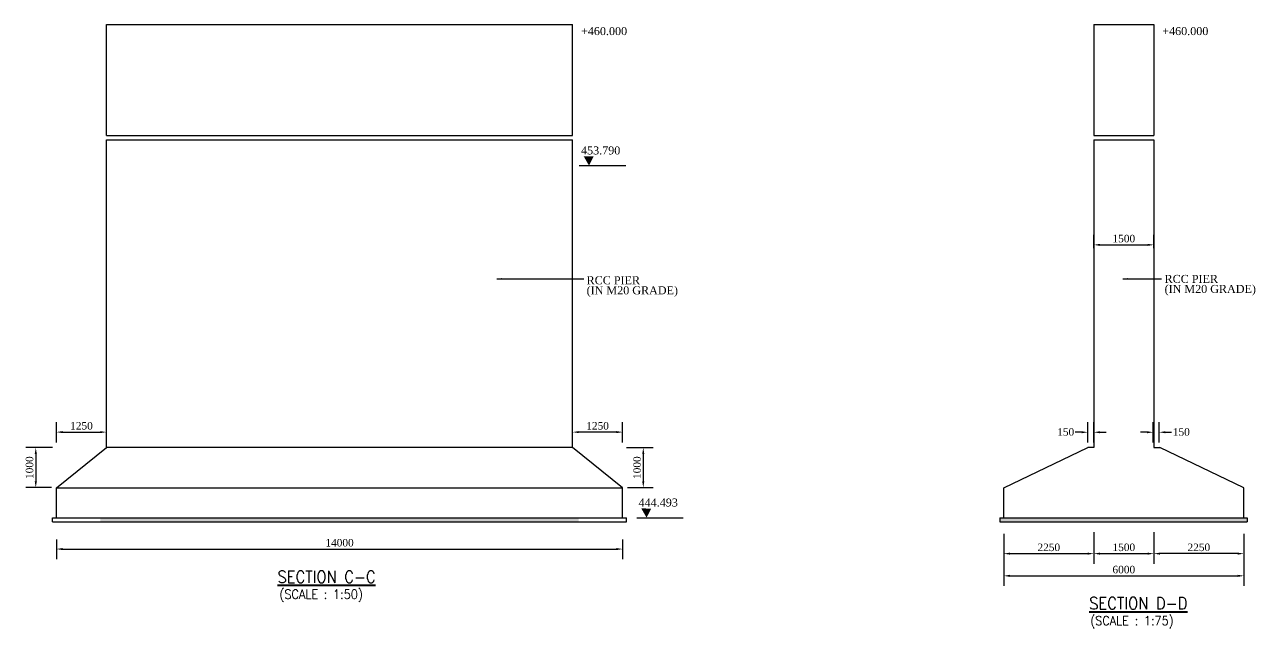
# Model space of a CAD drawing. Header units: inches. Extents: x -400915 to 515323, y 79868 to 577806.
# Drawn here: x 288047 to 318808, y 317107 to 332193 of the extents above; entities that cross this region are included whole.
import ezdxf

# ---------------------------------------------------------------- set-up
doc = ezdxf.new("R2010")
doc.units = ezdxf.units.IN
doc.header["$LTSCALE"] = 0.315
doc.header["$MEASUREMENT"] = 0
doc.layers.get('0').update_dxf_attribs({"color": 9})
for name, color, linetype, lineweight in [('DIM', 1, 'Continuous', 20), ('DMT', 5, 'Continuous', 25), ('TXC', 7, 'Continuous', 40)]:
    doc.layers.add(name, color=color, linetype=linetype, lineweight=lineweight)
doc.layers.add('rec', color=7, linetype='Continuous')
doc.layers.add('stru', color=2, linetype='Continuous')
doc.styles.add('S1', font='ROMANS.shx')
doc.styles.get("Standard").update_dxf_attribs({"font": 'romantic.ttf'})
doc.linetypes.add('ZIGZAG', pattern='A,0.00254,-5.08,[131,ltypeshp.shx,S=5.08,R=0,X=-5.08,Y=0],-10.16,[131,ltypeshp.shx,S=5.08,R=180,X=5.08,Y=0],-5.08', length=20.32254)
doc.dimstyles.new('kri', dxfattribs={"dimtxt": 150, "dimasz": 125, "dimexe": 0.18, "dimexo": 0.0625, "dimgap": 0.09, "dimtad": 1, "dimdec": 0, "dimrnd": 1, "dimzin": 0, "dimdsep": 46, "dimtxsty": 'Standard', "dimblk": 'OBLIQUE', "dimcen": 0.09, "dimclrd": 1, "dimclre": 5, "dimclrt": 3, "dimadec": 0, "dimazin": 0, "dimtfac": 1, "dimtdec": 0, "dimtofl": 0, "dimtmove": 2, "dimatfit": 3, "dimfxl": 1, "dimtolj": 1, "dimtzin": 0, "dimarcsym": 0})
pattern_1 = [(50, (0, 0), (215.178055, -18.82564), [22.5, -247.5]), (355, (0, 0), (-41.6254, 225.65764), [18, -198]), (100.4514, (17.93, -1.57), (173.55281, 206.83186), [19.12206, -210.34263]), (46.1842, (0, 60), (320.17231, -49.6557), [33.75, -371.25]), (96.6356, (26.68, 55.86), (280.39881, 292.23536), [28.68309, -315.5139]), (351.1842, (0, 60), (280.39858, 292.23558), [27, -297]), (21, (30, 45), (179.072116, -120.78567), [22.5, -247.5]), (326, (30, 45), (72.9946, 217.54501), [18, -198]), (71.4514, (44.92, 34.93), (252.06679, 96.75915), [19.12206, -210.34263]), (37.5, (0, 0), (3.647957, 99.868156), [0, -195.6, 0, -201, 0, -198.75]), (7.5, (0, 0), (78.92086, 118.323514), [0, -114.6, 0, -191.1, 0, -75.75]), (327.5, (-66.9, 0), (160.146731, -6.766462), [0, -75, 0, -234, 0, -310.5]), (317.5, (-96.9, 0), (174.95585, 30.031495), [0, -97.5, 0, -155.4, 0, -220.5])]

# ---------------------------------------------------------------- blocks, each defined once
blk = doc.blocks.new('*D5')
at = {"layer": 'Defpoints', "color": 0, "ltscale": 0.5, "transparency": 16777216}
for p in [(290093, 322011), (288843, 321623), (290093, 321623)]:
    blk.add_point(p, dxfattribs=at)
at = {"layer": 'rec', "color": 1, "lineweight": -2, "ltscale": 0.5, "transparency": 16777216}
for p, q in [((288843, 321748), (288843, 322261)), ((290093, 321748), (290093, 322261)), ((288999, 322011), (289937, 322011))]:
    blk.add_line(p, q, dxfattribs=at)
at = {"layer": 'rec', "color": 1, "ltscale": 0.5, "transparency": 16777216}
for points in [[(288999, 322037), (288999, 321985), (288843, 322011)], [(289937, 322037), (289937, 321985), (290093, 322011)]]:
    blk.add_solid(points, dxfattribs=at)
at = {"layer": 'rec', "color": 3, "ltscale": 0.5, "transparency": 16777216, "insert": (289468, 322168), "char_height": 187.5, "attachment_point": 5}
blk.add_mtext('\\A1;1250', dxfattribs=at)
blk = doc.blocks.new('*D6')
at = {"layer": 'Defpoints', "color": 0, "ltscale": 0.5, "transparency": 16777216}
for p in [(288867, 321623), (288326, 320623), (288843, 320623)]:
    blk.add_point(p, dxfattribs=at)
at = {"layer": 'rec', "color": 1, "lineweight": -2, "ltscale": 0.5, "transparency": 16777216}
for p, q in [((288742, 321623), (288076, 321623)), ((288326, 321467), (288326, 320779)), ((288718, 320623), (288076, 320623))]:
    blk.add_line(p, q, dxfattribs=at)
at = {"layer": 'rec', "color": 1, "ltscale": 0.5, "transparency": 16777216}
for points in [[(288300, 321467), (288353, 321467), (288326, 321623)], [(288300, 320779), (288353, 320779), (288326, 320623)]]:
    blk.add_solid(points, dxfattribs=at)
at = {"layer": 'rec', "color": 3, "ltscale": 0.5, "transparency": 16777216, "insert": (288170, 321123), "char_height": 187.5, "attachment_point": 5, "rotation": 90}
blk.add_mtext('\\A1;1000', dxfattribs=at)
blk = doc.blocks.new('*D7')
at = {"layer": 'Defpoints', "color": 0, "ltscale": 0.5, "transparency": 16777216}
for p in [(288843, 319449), (302993, 319449), (302993, 319089)]:
    blk.add_point(p, dxfattribs=at)
at = {"layer": 'rec', "color": 1, "lineweight": -2, "ltscale": 0.5, "transparency": 16777216}
for p, q in [((288843, 319324), (288843, 318839)), ((302993, 319324), (302993, 318839)), ((288999, 319089), (302837, 319089))]:
    blk.add_line(p, q, dxfattribs=at)
at = {"layer": 'rec', "color": 1, "ltscale": 0.5, "transparency": 16777216}
for points in [[(288999, 319115), (288999, 319063), (288843, 319089)], [(302837, 319115), (302837, 319063), (302993, 319089)]]:
    blk.add_solid(points, dxfattribs=at)
at = {"layer": 'rec', "color": 3, "ltscale": 0.5, "transparency": 16777216, "insert": (295918, 319245), "char_height": 187.5, "attachment_point": 5}
blk.add_mtext('\\A1;14000', dxfattribs=at)
blk = doc.blocks.new('*D9')
at = {"layer": 'Defpoints', "color": 0, "ltscale": 0.5, "transparency": 16777216}
for p in [(301743, 322011), (301743, 321623), (302993, 321623)]:
    blk.add_point(p, dxfattribs=at)
at = {"layer": 'rec', "color": 1, "lineweight": -2, "ltscale": 0.5, "transparency": 16777216}
for p, q in [((301743, 321748), (301743, 322261)), ((302993, 321748), (302993, 322261)), ((302837, 322011), (301899, 322011))]:
    blk.add_line(p, q, dxfattribs=at)
at = {"layer": 'rec', "color": 1, "ltscale": 0.5, "transparency": 16777216}
for points in [[(301899, 322037), (301899, 321985), (301743, 322011)], [(302837, 322037), (302837, 321985), (302993, 322011)]]:
    blk.add_solid(points, dxfattribs=at)
at = {"layer": 'rec', "color": 3, "ltscale": 0.5, "transparency": 16777216, "insert": (302368, 322168), "char_height": 187.5, "attachment_point": 5}
blk.add_mtext('\\A1;1250', dxfattribs=at)
blk = doc.blocks.new('*D8')
at = {"layer": 'Defpoints', "color": 0, "ltscale": 0.5, "transparency": 16777216}
for p in [(302969, 321623), (302993, 320623), (303510, 320623)]:
    blk.add_point(p, dxfattribs=at)
at = {"layer": 'rec', "color": 1, "lineweight": -2, "ltscale": 0.5, "transparency": 16777216}
for p, q in [((303094, 321623), (303760, 321623)), ((303510, 321467), (303510, 320779)), ((303118, 320623), (303760, 320623))]:
    blk.add_line(p, q, dxfattribs=at)
at = {"layer": 'rec', "color": 1, "ltscale": 0.5, "transparency": 16777216}
for points in [[(303484, 321467), (303536, 321467), (303510, 321623)], [(303484, 320779), (303536, 320779), (303510, 320623)]]:
    blk.add_solid(points, dxfattribs=at)
at = {"layer": 'rec', "color": 3, "ltscale": 0.5, "transparency": 16777216, "insert": (303354, 321123), "char_height": 187.5, "attachment_point": 5, "rotation": 90}
blk.add_mtext('\\A1;1000', dxfattribs=at)
blk = doc.blocks.new('*D10')
at = {"layer": 'Defpoints', "color": 0, "ltscale": 0.5, "transparency": 16777216}
for p in [(316270, 326690), (314770, 326480), (316270, 326480)]:
    blk.add_point(p, dxfattribs=at)
at = {"layer": 'rec', "color": 1, "lineweight": -2, "ltscale": 0.5, "transparency": 16777216}
for p, q in [((314770, 326605), (314770, 326940)), ((314927, 326690), (316114, 326690)), ((316270, 326605), (316270, 326940))]:
    blk.add_line(p, q, dxfattribs=at)
at = {"layer": 'rec', "color": 1, "ltscale": 0.5, "transparency": 16777216}
for points in [[(314927, 326716), (314927, 326664), (314770, 326690)], [(316114, 326716), (316114, 326664), (316270, 326690)]]:
    blk.add_solid(points, dxfattribs=at)
at = {"layer": 'rec', "color": 3, "ltscale": 0.5, "transparency": 16777216, "insert": (315520, 326846), "char_height": 187.5, "attachment_point": 5}
blk.add_mtext('\\A1;1500', dxfattribs=at)
blk = doc.blocks.new('*D11')
at = {"layer": 'Defpoints', "color": 0, "ltscale": 0.5, "transparency": 16777216}
for p in [(314770, 322008), (314620, 321623), (314770, 321623)]:
    blk.add_point(p, dxfattribs=at)
at = {"layer": 'rec', "color": 1, "lineweight": -2, "ltscale": 0.5, "transparency": 16777216}
for p, q in [((314620, 321748), (314620, 322258)), ((314770, 321748), (314770, 322258)), ((314464, 322008), (314308, 322008)), ((314927, 322008), (315083, 322008))]:
    blk.add_line(p, q, dxfattribs=at)
at = {"layer": 'rec', "color": 1, "ltscale": 0.5, "transparency": 16777216}
for points in [[(314464, 322034), (314464, 321982), (314620, 322008)], [(314927, 322034), (314927, 321982), (314770, 322008)]]:
    blk.add_solid(points, dxfattribs=at)
at = {"layer": 'rec', "color": 3, "ltscale": 0.5, "transparency": 16777216, "insert": (314067, 322013), "char_height": 187.5, "attachment_point": 5}
blk.add_mtext('\\A1;150', dxfattribs=at)
blk = doc.blocks.new('*D12')
at = {"layer": 'Defpoints', "color": 0, "ltscale": 0.5, "transparency": 16777216}
for p in [(316253, 322008), (316253, 321623), (316403, 321623)]:
    blk.add_point(p, dxfattribs=at)
at = {"layer": 'rec', "color": 1, "lineweight": -2, "ltscale": 0.5, "transparency": 16777216}
for p, q in [((316253, 321748), (316253, 322258)), ((316403, 321748), (316403, 322258)), ((316097, 322008), (315940, 322008)), ((316559, 322008), (316715, 322008))]:
    blk.add_line(p, q, dxfattribs=at)
at = {"layer": 'rec', "color": 1, "ltscale": 0.5, "transparency": 16777216}
for points in [[(316097, 322034), (316097, 321982), (316253, 322008)], [(316559, 322034), (316559, 321982), (316403, 322008)]]:
    blk.add_solid(points, dxfattribs=at)
at = {"layer": 'rec', "color": 3, "ltscale": 0.5, "transparency": 16777216, "insert": (316957, 322013), "char_height": 187.5, "attachment_point": 5}
blk.add_mtext('\\A1;150', dxfattribs=at)
blk = doc.blocks.new('*D13')
at = {"layer": 'Defpoints', "color": 0, "ltscale": 0.5, "transparency": 16777216}
for p in [(312520, 318834), (318520, 318834), (318520, 318420)]:
    blk.add_point(p, dxfattribs=at)
at = {"layer": 'rec', "color": 1, "lineweight": -2, "ltscale": 0.5, "transparency": 16777216}
for p, q in [((312520, 318709), (312520, 318170)), ((318520, 318709), (318520, 318170)), ((312677, 318420), (318364, 318420))]:
    blk.add_line(p, q, dxfattribs=at)
at = {"layer": 'rec', "color": 1, "ltscale": 0.5, "transparency": 16777216}
for points in [[(312677, 318446), (312677, 318394), (312520, 318420)], [(318364, 318446), (318364, 318394), (318520, 318420)]]:
    blk.add_solid(points, dxfattribs=at)
at = {"layer": 'rec', "color": 3, "ltscale": 0.5, "transparency": 16777216, "insert": (315520, 318576), "char_height": 187.5, "attachment_point": 5}
blk.add_mtext('\\A1;6000', dxfattribs=at)
blk = doc.blocks.new('*D14')
at = {"layer": 'Defpoints', "color": 0, "ltscale": 0.5, "transparency": 16777216}
for p in [(314770, 319637), (312520, 319592), (314770, 318974)]:
    blk.add_point(p, dxfattribs=at)
at = {"layer": 'rec', "color": 1, "lineweight": -2, "ltscale": 0.5, "transparency": 16777216}
for p, q in [((312520, 319467), (312520, 318724)), ((314770, 319512), (314770, 318724)), ((312677, 318974), (314614, 318974))]:
    blk.add_line(p, q, dxfattribs=at)
at = {"layer": 'rec', "color": 1, "ltscale": 0.5, "transparency": 16777216}
for points in [[(312677, 319001), (312677, 318948), (312520, 318974)], [(314614, 319001), (314614, 318948), (314770, 318974)]]:
    blk.add_solid(points, dxfattribs=at)
at = {"layer": 'rec', "color": 3, "ltscale": 0.5, "transparency": 16777216, "insert": (313645, 319131), "char_height": 187.5, "attachment_point": 5}
blk.add_mtext('\\A1;2250', dxfattribs=at)
blk = doc.blocks.new('*D15')
at = {"layer": 'Defpoints', "color": 0, "ltscale": 0.5, "transparency": 16777216}
for p in [(314770, 319637), (316270, 319637), (316270, 318974)]:
    blk.add_point(p, dxfattribs=at)
at = {"layer": 'rec', "color": 1, "lineweight": -2, "ltscale": 0.5, "transparency": 16777216}
for p, q in [((314770, 319512), (314770, 318724)), ((316270, 319512), (316270, 318724)), ((314927, 318974), (316114, 318974))]:
    blk.add_line(p, q, dxfattribs=at)
at = {"layer": 'rec', "color": 1, "ltscale": 0.5, "transparency": 16777216}
for points in [[(314927, 319001), (314927, 318948), (314770, 318974)], [(316114, 319001), (316114, 318948), (316270, 318974)]]:
    blk.add_solid(points, dxfattribs=at)
at = {"layer": 'rec', "color": 3, "ltscale": 0.5, "transparency": 16777216, "insert": (315520, 319131), "char_height": 187.5, "attachment_point": 5}
blk.add_mtext('\\A1;1500', dxfattribs=at)
blk = doc.blocks.new('*D16')
at = {"layer": 'Defpoints', "color": 0, "ltscale": 0.5, "transparency": 16777216}
for p in [(316270, 319637), (318520, 319592), (316270, 318974)]:
    blk.add_point(p, dxfattribs=at)
at = {"layer": 'rec', "color": 1, "lineweight": -2, "ltscale": 0.5, "transparency": 16777216}
for p, q in [((316270, 319512), (316270, 318724)), ((318520, 319467), (318520, 318724)), ((318364, 318974), (316427, 318974))]:
    blk.add_line(p, q, dxfattribs=at)
at = {"layer": 'rec', "color": 1, "ltscale": 0.5, "transparency": 16777216}
for points in [[(316427, 319001), (316427, 318948), (316270, 318974)], [(318364, 319001), (318364, 318948), (318520, 318974)]]:
    blk.add_solid(points, dxfattribs=at)
at = {"layer": 'rec', "color": 3, "ltscale": 0.5, "transparency": 16777216, "insert": (317395, 319131), "char_height": 187.5, "attachment_point": 5}
blk.add_mtext('\\A1;2250', dxfattribs=at)
blk = doc.blocks.new('_Oblique')
at = {"color": 0, "linetype": 'ByBlock', "lineweight": -2}
blk.add_line((-0.5, -0.5), (0.5, 0.5), dxfattribs=at)

msp = doc.modelspace()

# ---------------------------------------------------------------- hatches: boundary and pattern name
at = {"layer": 'rec', "ltscale": 0.5}
h = msp.add_hatch(dxfattribs=at)
h.set_pattern_fill('AR-CONC', color=256, scale=30, style=0)
h.set_pattern_definition(pattern_1)
h.paths.add_polyline_path([(301893.2, 319872.8), (289943.2, 319872.8), (289943.2, 319772.8), (301893.2, 319772.8)])
h = msp.add_hatch(dxfattribs=at)
h.set_pattern_fill('AR-CONC', color=256, scale=30, style=0)
h.set_pattern_definition(pattern_1)
h.paths.add_polyline_path([(318603, 319872.8), (312420.5, 319872.8), (312420.5, 319772.8), (318603, 319772.8)])

# ---------------------------------------------------------------- linework, layer by layer
at = {"layer": 'DIM'}
for points in [[(302268.6, 328899.1), (302022.3, 328899.7), (302152.8, 328669.8)], [(303707.6, 320102.1), (303461.2, 320102.7), (303591.8, 319872.8)]]:
    msp.add_solid(points, dxfattribs=at)
at = {"layer": 'rec', "color": 2, "ltscale": 0.5}
msp.add_line((314770.5, 332192.5), (316270.5, 332192.5), dxfattribs=at)
at = {"layer": 'rec', "color": 8, "linetype": 'ZIGZAG', "ltscale": 0.5}
for p, q in [((290093.2, 329418.3), (301743.2, 329418.3)), ((290093.2, 329314.8), (301743.2, 329314.8)), ((314770.5, 329418.3), (316270.5, 329418.3)), ((314770.5, 329314.8), (316270.5, 329314.8))]:
    msp.add_line(p, q, dxfattribs=at)
at = {"layer": 'rec', "ltscale": 0.5}
for p, q in [((301910.2, 328669.8), (303070.8, 328669.8)), ((303349.1, 319872.8), (304509.7, 319872.8))]:
    msp.add_line(p, q, dxfattribs=at)
at = {"layer": 'stru'}
for p, q in [((290093.2, 329418.3), (290093.2, 332192.5)), ((290093.2, 332192.5), (301743.2, 332192.5)), ((301743.2, 329418.3), (301743.2, 332192.5)), ((314770.5, 332192.5), (314770.5, 329418.3)), ((316270.5, 332192.5), (316270.5, 329418.3)), ((290093.2, 321622.8), (290093.2, 329314.8)), ((301743.2, 321622.8), (301743.2, 329314.8)), ((314770.5, 329314.8), (314770.5, 324285.6)), ((316270.5, 329314.8), (316270.5, 324285.6)), ((314770.5, 324285.6), (314770.5, 321622.8)), ((316270.5, 324285.6), (316270.5, 321622.8)), ((288843.2, 320622.8), (290093.2, 321622.8)), ((301743.2, 321622.8), (290093.2, 321622.8)), ((302993.2, 320622.8), (301743.2, 321622.8)), ((312520.5, 320622.8), (314620.5, 321622.8)), ((314770.5, 321622.8), (314620.5, 321622.8)), ((316270.5, 321622.8), (316420.5, 321622.8)), ((316270.5, 321622.8), (316420.5, 321622.8)), ((318520.5, 320622.8), (316420.5, 321622.8)), ((288843.2, 319872.8), (288843.2, 320622.8)), ((288843.2, 320622.8), (302993.2, 320622.8)), ((302993.2, 319872.8), (302993.2, 320622.8)), ((312520.5, 319872.8), (312520.5, 320622.8)), ((318520.5, 319872.8), (318520.5, 320622.8)), ((288743.2, 319872.8), (303093.2, 319872.8)), ((288743.2, 319772.8), (288743.2, 319872.8)), ((288743.2, 319772.8), (303093.2, 319772.8)), ((303093.2, 319772.8), (303093.2, 319872.8)), ((312420.5, 319872.8), (318603, 319872.8)), ((312420.5, 319872.8), (312420.5, 319772.8)), ((312420.5, 319772.8), (318603, 319772.8)), ((318603, 319872.8), (318603, 319772.8))]:
    msp.add_line(p, q, dxfattribs=at)

# ---------------------------------------------------------------- texts
at = {"layer": 'DMT', "style": 'S1', "width": 0.9}
for s, p in [('(SCALE : 1:50)', (294416.4, 317845)), ('(SCALE : 1:75)', (314681.4, 317183.8))]:
    msp.add_text(s, height=230, dxfattribs=at).set_placement(p)
at = {"layer": 'stru'}
for s, p in [('+460.000', (301953.7, 331931)), ('+460.000', (316481, 331931)), ('453.790', (301953.7, 328949.2)), ('RCC PIER', (302094.1, 325704.3)), ('RCC PIER', (316539.5, 325739.3)), ('(IN M20 GRADE)', (302094.1, 325453.9)), ('(IN M20 GRADE)', (316539.5, 325488.9)), ('444.493', (303392.6, 320152.2))]:
    msp.add_text(s, height=200, dxfattribs=at).set_placement(p)
at = {"layer": 'TXC', "style": 'S1', "width": 0.9}
for s, p in [('%%USECTION C-C', (294367.7, 318245.3)), ('%%USECTION D-D', (314654.4, 317584.2))]:
    msp.add_text(s, height=300, dxfattribs=at).set_placement(p)

# ---------------------------------------------------------------- dimensions: what is measured, and where the dimension line sits
at = {"layer": 'rec', "ltscale": 0.5}
for base, p1, p2, picture, middle in [((316270.5, 326689.9), (314770.5, 326480.1), (316270.5, 326480.1), '*D10', (315520.5, 326846.1)), ((290093.2, 322011.3), (288843.2, 321622.8), (290093.2, 321622.8), '*D5', (289468.2, 322167.5)), ((314770.5, 318974.5), (312520.5, 319592), (314770.5, 319636.6), '*D14', (313645.5, 319130.7)), ((316270.5, 318974.5), (314770.5, 319636.5), (316270.5, 319636.5), '*D15', (315520.5, 319130.7)), ((318520.5, 318419.8), (312520.5, 318834.1), (318520.5, 318834.1), '*D13', (315520.5, 318576))]:
    dim = msp.add_linear_dim(base=base, p1=p1, p2=p2, dimstyle='kri', override={"dimscale": 1.25, "dimexe": 200, "dimexo": 100, "dimgap": 50, "dimsah": 1, "dimclre": 1}, dxfattribs=at)
    dim.commit()
    dim.dimension.update_dxf_attribs({"geometry": picture, "text_midpoint": middle})
for base, p1, p2, angle, picture, middle in [((301743.2, 322011.3), (302993.2, 321622.8), (301743.2, 321622.8), 180, '*D9', (302368.2, 322167.5)), ((288326.5, 320622.8), (288867, 321622.8), (288843.2, 320622.8), 90, '*D6', (288170.2, 321122.8)), ((303510, 320622.8), (302969.4, 321622.8), (302993.2, 320622.8), 90, '*D8', (303353.7, 321122.8)), ((316270.5, 318974.5), (318520.5, 319592), (316270.5, 319636.6), 180, '*D16', (317395.5, 319130.7))]:
    dim = msp.add_linear_dim(base=base, p1=p1, p2=p2, angle=angle, dimstyle='kri', override={"dimscale": 1.25, "dimexe": 200, "dimexo": 100, "dimgap": 50, "dimsah": 1, "dimclre": 1}, dxfattribs=at)
    dim.commit()
    dim.dimension.update_dxf_attribs({"geometry": picture, "text_midpoint": middle})
for base, p1, p2, angle, picture, middle in [((314770.5, 322007.8), (314620.5, 321622.8), (314770.5, 321622.8), 0, '*D11', (314066.7, 322013.3)), ((316253, 322007.8), (316403, 321622.8), (316253, 321622.8), 180, '*D12', (316956.7, 322013.3))]:
    dim = msp.add_linear_dim(base=base, p1=p1, p2=p2, angle=angle, dimstyle='kri', override={"dimscale": 1.25, "dimexe": 200, "dimexo": 100, "dimgap": 50, "dimsah": 1, "dimclre": 1}, dxfattribs=at)
    dim.commit()
    dim.dimension.update_dxf_attribs({"geometry": picture, "text_midpoint": middle, "dimtype": 161})
dim = msp.add_linear_dim(base=(302993.2, 319088.8), p1=(288843.2, 319449.4), p2=(302993.2, 319449.4), text='14000', dimstyle='kri', override={"dimscale": 1.25, "dimexe": 200, "dimexo": 100, "dimgap": 50, "dimsah": 1, "dimclre": 1}, dxfattribs=at)
dim.commit()
dim.dimension.update_dxf_attribs({"geometry": '*D7', "text_midpoint": (295918.2, 319245.1)})

# ---------------------------------------------------------------- leaders
for points in [[(299845.6, 325840.3), (302026.2, 325840.3)], [(315492.4, 325840.3), (316460.7, 325840.3)]]:
    msp.add_leader(points, dimstyle='kri', override={"dimgap": 0.09, "dimtad": 0}, dxfattribs=at)

doc.saveas('drawing.dxf')
